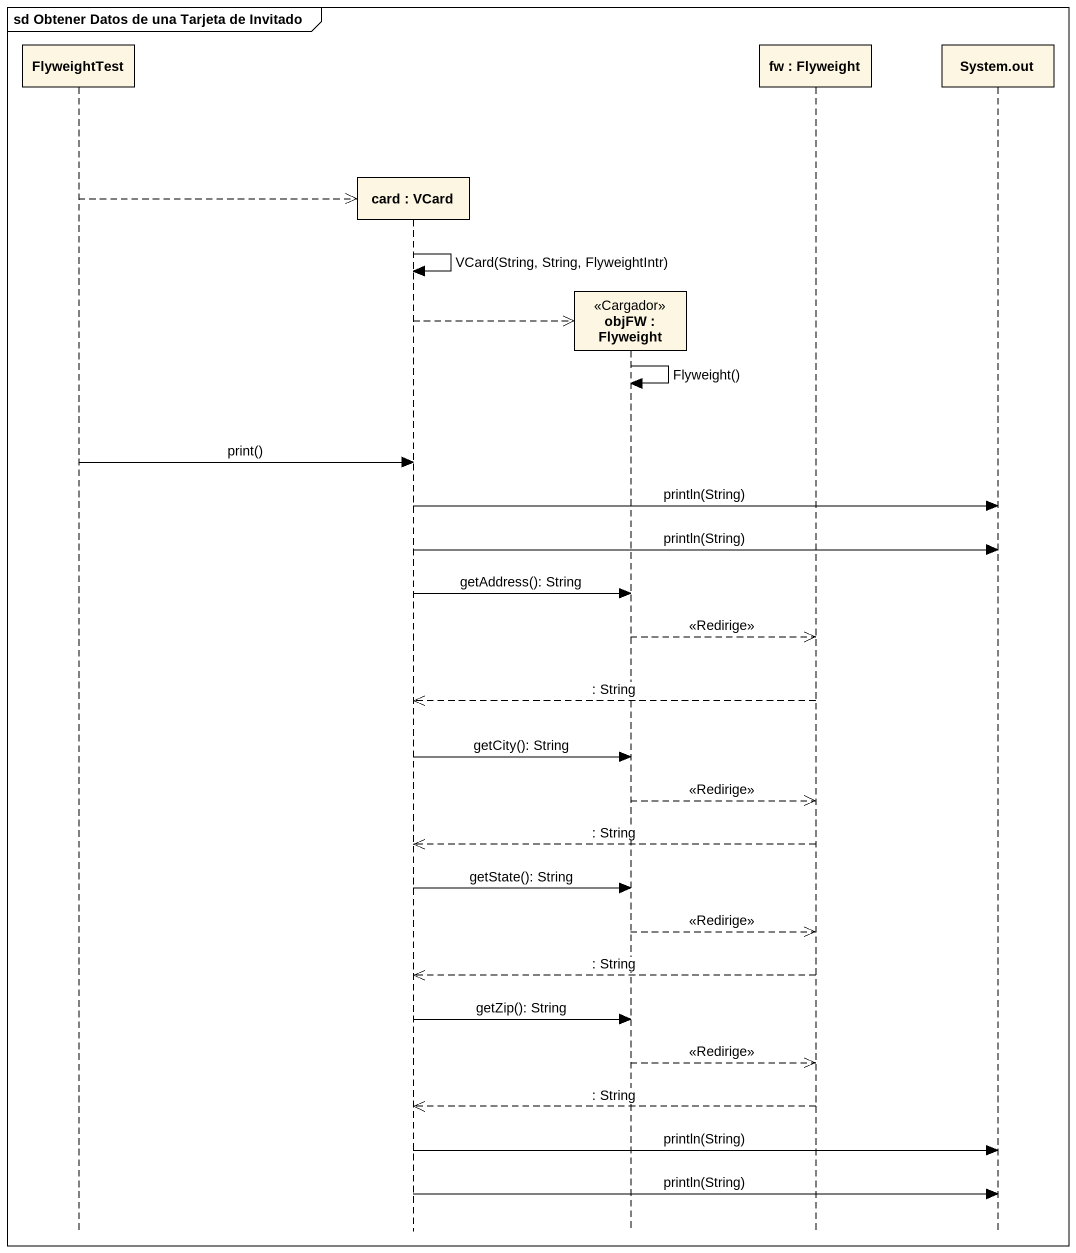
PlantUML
@startuml
mainframe sd Obtener Datos de una Tarjeta de Invitado
hide footbox
participant FlyweightTest
participant "card : VCard" as card_
participant "objFW : Flyweight" as objFW <<Cargador>>
participant "fw : Flyweight" as fw
participant "System.out" as System_out

FlyweightTest -->> card_ **
card_ -> card_ : VCard(String, String, FlyweightIntr)
card_ -->> objFW **
objFW -> objFW : Flyweight()
FlyweightTest -> card_ : print()
card_ -> System_out : println(String)
card_ -> System_out : println(String)
card_ -> objFW : getAddress(): String
objFW -->> fw : <<Redirige>>
fw -->> card_ : : String
card_ -> objFW : getCity(): String
objFW -->> fw : <<Redirige>>
fw -->> card_ : : String
card_ -> objFW : getState(): String
objFW -->> fw : <<Redirige>>
fw -->> card_ : : String
card_ -> objFW : getZip(): String
objFW -->> fw : <<Redirige>>
fw -->> card_ : : String
card_ -> System_out : println(String)
card_ -> System_out : println(String)
@enduml
